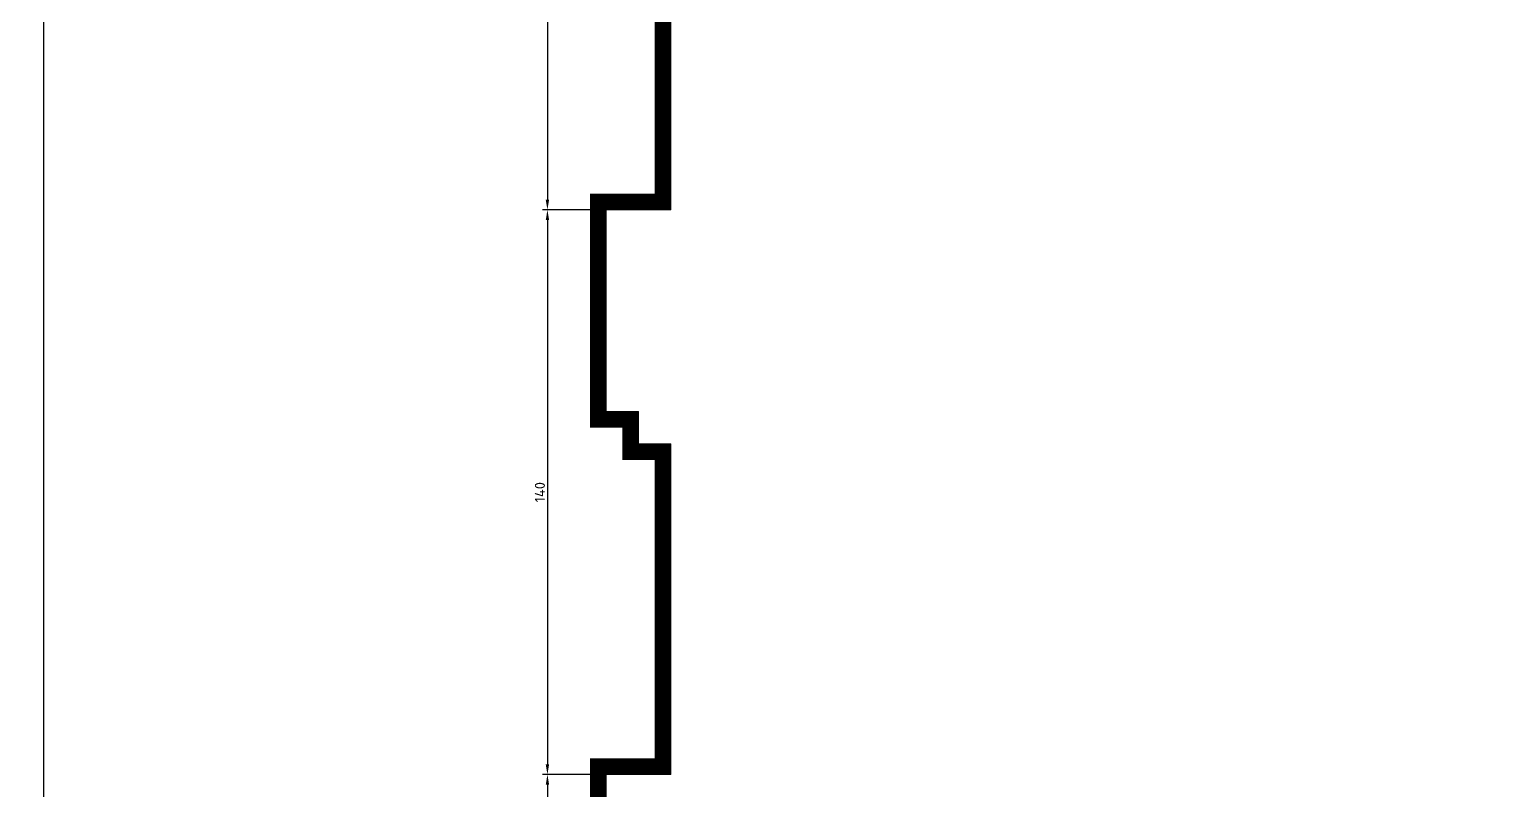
# Model space of a CAD drawing. Header units: millimetres. Extents: x 1757 to 4342, y -1901 to 53.
# Drawn here: x 1756.7 to 2120.4, y -1299.1 to -1110.6 of the extents above; entities that cross this region are included whole.
import ezdxf

# ---------------------------------------------------------------- set-up
doc = ezdxf.new("R2010")
doc.units = ezdxf.units.MM
doc.header["$LTSCALE"] = 0.1
doc.styles.get("Standard").update_dxf_attribs({"font": 'txt.shx'})
doc.dimstyles.new('ISO-25', dxfattribs={"dimtxt": 2.5, "dimasz": 2.5, "dimexe": 1.25, "dimexo": 0, "dimtad": 1, "dimdec": 0, "dimtxsty": 'Standard', "dimcen": 2.5, "dimadec": 0, "dimazin": 0, "dimtfac": 1, "dimtdec": 0, "dimtmove": 0, "dimatfit": 3, "dimfxl": 1, "dimarcsym": 0})

# ---------------------------------------------------------------- blocks, each defined once
blk = doc.blocks.new('*D602')
at = {"color": 0, "linetype": 'ByBlock', "lineweight": -2}
for p, q in [((1890.8, -35.31), (1758.94, -35.31)), ((1760.19, -37.81), (1760.19, -1432.81)), ((1901.96, -1435.31), (1758.94, -1435.31))]:
    blk.add_line(p, q, dxfattribs=at)
at = {"color": 0, "linetype": 'ByBlock', "lineweight": 15}
for points in [[(1759.77, -37.81), (1760.61, -37.81), (1760.19, -35.31)], [(1759.77, -1432.81), (1760.61, -1432.81), (1760.19, -1435.31)]]:
    blk.add_solid(points, dxfattribs=at)
at = {"layer": 'Defpoints', "color": 0, "linetype": 'ByBlock', "lineweight": 15}
for p in [(1890.8, -35.31), (1760.19, -1435.31), (1901.96, -1435.31)]:
    blk.add_point(p, dxfattribs=at)
at = {"color": 0, "linetype": 'ByBlock', "lineweight": 15, "insert": (1758.31, -735.31), "char_height": 2.5, "attachment_point": 5, "rotation": 90}
blk.add_mtext('1400', dxfattribs=at)
blk = doc.blocks.new('*D603')
at = {"color": 0, "linetype": 'ByBlock', "lineweight": -2}
for p, q in [((1915.55, -1015.31), (1883.75, -1015.31)), ((1885, -1017.81), (1885, -1152.81)), ((1915.55, -1155.31), (1883.75, -1155.31))]:
    blk.add_line(p, q, dxfattribs=at)
at = {"color": 0, "linetype": 'ByBlock', "lineweight": 15}
for points in [[(1884.59, -1017.81), (1885.42, -1017.81), (1885, -1015.31)], [(1884.59, -1152.81), (1885.42, -1152.81), (1885, -1155.31)]]:
    blk.add_solid(points, dxfattribs=at)
at = {"layer": 'Defpoints', "color": 0, "linetype": 'ByBlock', "lineweight": 15}
for p in [(1915.55, -1015.31), (1885, -1155.31), (1915.55, -1155.31)]:
    blk.add_point(p, dxfattribs=at)
at = {"color": 0, "linetype": 'ByBlock', "lineweight": 15, "insert": (1883.13, -1085.31), "char_height": 2.5, "attachment_point": 5, "rotation": 90}
blk.add_mtext('140', dxfattribs=at)
blk = doc.blocks.new('*D604')
at = {"color": 0, "linetype": 'ByBlock', "lineweight": -2}
for p, q in [((1915.55, -1155.31), (1883.75, -1155.31)), ((1885, -1157.81), (1885, -1292.81)), ((1915.55, -1295.31), (1883.75, -1295.31))]:
    blk.add_line(p, q, dxfattribs=at)
at = {"color": 0, "linetype": 'ByBlock', "lineweight": 15}
for points in [[(1884.59, -1157.81), (1885.42, -1157.81), (1885, -1155.31)], [(1884.59, -1292.81), (1885.42, -1292.81), (1885, -1295.31)]]:
    blk.add_solid(points, dxfattribs=at)
at = {"layer": 'Defpoints', "color": 0, "linetype": 'ByBlock', "lineweight": 15}
for p in [(1915.55, -1155.31), (1885, -1295.31), (1915.55, -1295.31)]:
    blk.add_point(p, dxfattribs=at)
at = {"color": 0, "linetype": 'ByBlock', "lineweight": 15, "insert": (1883.13, -1225.31), "char_height": 2.5, "attachment_point": 5, "rotation": 90}
blk.add_mtext('140', dxfattribs=at)
blk = doc.blocks.new('*D605')
at = {"color": 0, "linetype": 'ByBlock', "lineweight": -2}
for p, q in [((1915.55, -1295.31), (1883.75, -1295.31)), ((1885, -1297.81), (1885, -1432.81)), ((1915.55, -1435.31), (1883.75, -1435.31))]:
    blk.add_line(p, q, dxfattribs=at)
at = {"color": 0, "linetype": 'ByBlock', "lineweight": 15}
for points in [[(1884.59, -1297.81), (1885.42, -1297.81), (1885, -1295.31)], [(1884.59, -1432.81), (1885.42, -1432.81), (1885, -1435.31)]]:
    blk.add_solid(points, dxfattribs=at)
at = {"layer": 'Defpoints', "color": 0, "linetype": 'ByBlock', "lineweight": 15}
for p in [(1915.55, -1295.31), (1885, -1435.31), (1915.55, -1435.31)]:
    blk.add_point(p, dxfattribs=at)
at = {"color": 0, "linetype": 'ByBlock', "lineweight": 15, "insert": (1883.13, -1365.31), "char_height": 2.5, "attachment_point": 5, "rotation": 90}
blk.add_mtext('140', dxfattribs=at)

msp = doc.modelspace()

# ---------------------------------------------------------------- linework, layer by layer
at = {"color": 253, "linetype": 'ByBlock', "lineweight": 15, "const_width": 4}
msp.add_lwpolyline([(1913.548, -1075.307), (1913.548, -1153.307), (1897.548, -1153.307), (1897.548, -1207.307), (1905.548, -1207.307), (1905.548, -1215.307), (1913.548, -1215.307), (1913.548, -1293.307), (1897.548, -1293.307), (1897.548, -1347.307), (1905.548, -1347.307), (1905.548, -1355.307), (1913.548, -1355.307), (1913.548, -1435.307)], dxfattribs=at)
at = {"color": 7, "linetype": 'ByBlock', "lineweight": 15}
msp.add_lwpolyline([(1915.548, -1073.307), (1915.548, -1155.307), (1899.548, -1155.307), (1899.548, -1205.307), (1907.548, -1205.307), (1907.548, -1213.307), (1915.548, -1213.307), (1915.548, -1295.307), (1899.548, -1295.307), (1899.548, -1345.307), (1907.548, -1345.307), (1907.548, -1353.307), (1915.548, -1353.307), (1915.548, -1435.307), (2843.098, -1435.307)], dxfattribs=at)

# ---------------------------------------------------------------- dimensions: what is measured, and where the dimension line sits
dim = msp.add_linear_dim(base=(1760.189, -1435.307), p1=(1890.795, -35.307), p2=(1901.955, -1435.307), angle=90, dimstyle='ISO-25', override={"dimfxl": 1.25}, dxfattribs=at)
dim.commit()
dim.dimension.update_dxf_attribs({"geometry": '*D602', "text_midpoint": (1760.189, -735.307), "dimtype": 160})
for base, p1, p2, picture, middle in [((1885.002, -1155.307), (1915.548, -1015.307), (1915.548, -1155.307), '*D603', (1883.127, -1085.307)), ((1885.002, -1295.307), (1915.548, -1155.307), (1915.548, -1295.307), '*D604', (1883.127, -1225.307)), ((1885.002, -1435.307), (1915.548, -1295.307), (1915.548, -1435.307), '*D605', (1883.127, -1365.307))]:
    dim = msp.add_linear_dim(base=base, p1=p1, p2=p2, angle=90, dimstyle='ISO-25', override={"dimfxl": 1.25}, dxfattribs=at)
    dim.commit()
    dim.dimension.update_dxf_attribs({"geometry": picture, "text_midpoint": middle})

doc.saveas('drawing.dxf')
